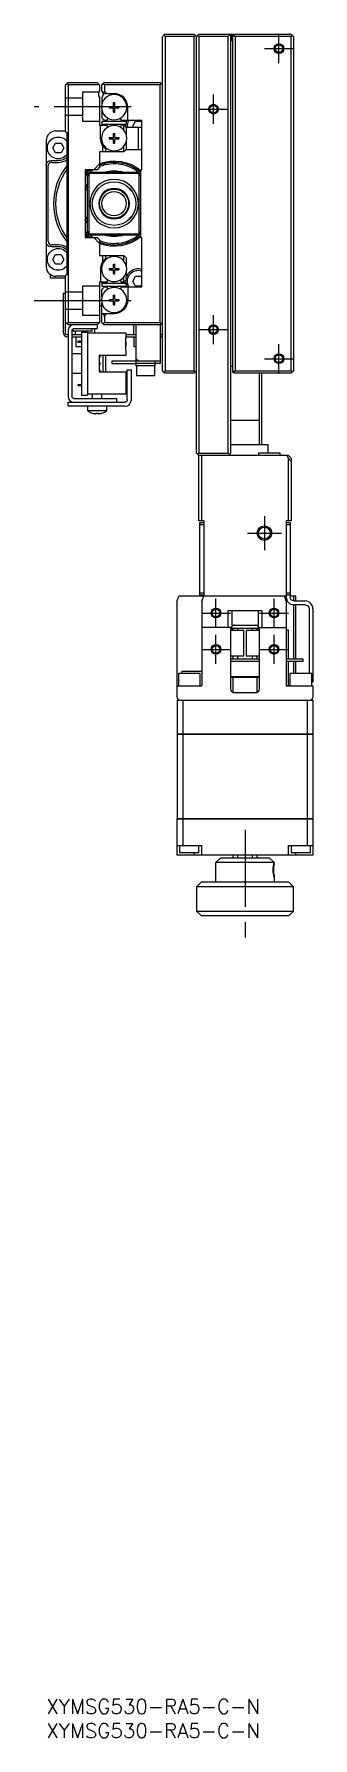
# Model space of a CAD drawing. Extents: x -3 to 422, y -8 to 344.
# Drawn here: x -2.5 to 55, y -8 to 343.7 of the extents above; entities that cross this region are included whole.
import ezdxf

# ---------------------------------------------------------------- set-up
doc = ezdxf.new("R2010")
doc.units = 0
doc.header["$LTSCALE"] = 0.5
doc.linetypes.add('CENTER', pattern=[50.8, 31.75, -6.35, 6.35, -6.35])
doc.linetypes.add('DASHED', pattern=[19.05, 12.7, -6.35])
for name, color, linetype in [('MSM_CENTER', 1, 'CENTER'), ('MSM_CONTINUOUS', 7, 'CONTINUOUS'), ('MSM_DASHED', 4, 'DASHED'), ('MSM_NARROW', 5, 'CONTINUOUS'), ('MSM_PART_NUMBER', 7, 'CONTINUOUS')]:
    doc.layers.add(name, color=color, linetype=linetype)
doc.styles.get("Standard").update_dxf_attribs({"font": 'txt.shx', "height": 1, "bigfont": 'bigfont.shx'})

# ---------------------------------------------------------------- blocks, each defined once
blk = doc.blocks.new('*U2')
at = {"layer": 'MSM_PART_NUMBER'}
blk.add_text('XYMSG530-RA5-C-N', height=3, dxfattribs=at).set_placement((0, -3))
blk = doc.blocks.new('*U3')
at = {"layer": 'MSM_PART_NUMBER'}
blk.add_text('XYMSG530-RA5-C-N', height=3, dxfattribs=at).set_placement((0, -8))

msp = doc.modelspace()

# ---------------------------------------------------------------- linework, layer by layer
at = {"layer": 'MSM_CENTER'}
for p, q in [((48, 337.67), (48, 343.67)), ((45, 340.67), (51, 340.67)), ((34.5, 325.17), (34.5, 331.17)), ((17.5, 328.67), (-2.5, 328.67)), ((31.5, 328.17), (37.5, 328.17)), ((-2.5, 288.67), (17.5, 288.67)), ((34.5, 279.67), (34.5, 285.67)), ((31.5, 282.67), (37.5, 282.67)), ((48, 273.67), (48, 279.67)), ((45, 276.67), (51, 276.67)), ((45, 244.17), (45, 237.17)), ((41.5, 240.67), (48.5, 240.67)), ((35, 221.17), (35, 227.17)), ((47, 221.17), (47, 227.17)), ((32, 224.17), (38, 224.17)), ((44, 224.17), (50, 224.17)), ((35, 213.67), (35, 219.67)), ((47, 213.67), (47, 219.67)), ((32, 216.67), (38, 216.67)), ((44, 216.67), (50, 216.67)), ((41, 179.42), (41, 154.42))]:
    msp.add_line(p, q, dxfattribs=at)
at = {"layer": 'MSM_CONTINUOUS'}
for p, q in [((24.25, 343.42), (24, 343.17)), ((24, 274.17), (24, 343.17)), ((24.5, 343.67), (24.25, 343.42)), ((24.5, 343.17), (24.25, 343.42)), ((24.5, 343.67), (30.5, 343.67)), ((30.5, 343.17), (24.5, 343.17)), ((24.5, 343.17), (24.5, 274.17)), ((30.5, 343.67), (30.75, 343.42)), ((30.75, 343.42), (30.5, 343.17)), ((30.5, 274.17), (30.5, 343.17)), ((31, 343.17), (30.75, 343.42)), ((31.5, 343.67), (31, 343.17)), ((31, 257.17), (31, 343.17)), ((31.5, 343.17), (31.25, 343.42)), ((31.5, 343.67), (38.7, 343.67)), ((37.5, 343.17), (31.5, 343.17)), ((31.5, 343.17), (31.5, 257.17)), ((38, 343.67), (37.5, 343.17)), ((37.5, 257.17), (37.5, 343.17)), ((38, 343.67), (38, 257.07)), ((38.2, 342.27), (38.2, 343.67)), ((38.5, 342.27), (38.2, 342.27)), ((38.4, 343.27), (38.4, 342.57)), ((38.5, 343.17), (39, 343.67)), ((38.5, 274.17), (38.5, 343.17)), ((38.7, 343.67), (38.85, 343.52)), ((38.7, 343.57), (38.9, 343.57)), ((39, 343.17), (38.75, 343.42)), ((39, 343.67), (50.5, 343.67)), ((50.5, 343.17), (39, 343.17)), ((39, 343.17), (39, 274.17)), ((50.5, 343.67), (51, 343.17)), ((50.75, 343.42), (50.5, 343.17)), ((50.5, 274.17), (50.5, 343.17)), ((51, 343.17), (51, 274.17)), ((4, 333.17), (4.5, 333.67)), ((4, 323.57), (4, 333.17)), ((4.5, 333.17), (4.25, 333.42)), ((4.5, 333.67), (10.5, 333.67)), ((4.5, 333.17), (4.5, 284.17)), ((11, 333.17), (4.5, 333.17)), ((10.5, 333.67), (11, 333.17)), ((11, 333.17), (11, 331.93)), ((11, 330.6), (11, 324.87)), ((12, 333.67), (11.5, 333.17)), ((11.5, 331.93), (11.5, 333.17)), ((11.73, 331.48), (11.5, 331.93)), ((11.5, 330.6), (11.5, 329.28)), ((12, 331.87), (11.73, 331.48)), ((11.74, 331.37), (11.73, 331.48)), ((11.74, 331.37), (14, 331.37)), ((12, 333.17), (11.75, 333.42)), ((12, 333.67), (23.5, 333.67)), ((12, 333.17), (12, 331.87)), ((23.5, 333.17), (12, 333.17)), ((12.5, 331.37), (12, 331.87)), ((23.5, 333.67), (24, 333.17)), ((23.75, 333.42), (23.5, 333.17)), ((23.5, 284.17), (23.5, 333.17)), ((11.4, 328.67), (11, 328.67)), ((11.5, 327.85), (11.5, 326.37)), ((13, 328.71), (13.8, 328.71)), ((13, 328.71), (13, 328.42)), ((13, 328.42), (13.8, 328.42)), ((13.53, 328.42), (13.53, 328.71)), ((13.86, 329.57), (14.15, 329.57)), ((13.86, 328.77), (13.86, 329.57)), ((14.15, 329.04), (13.86, 329.04)), ((13.86, 327.57), (13.86, 328.36)), ((13.86, 328.1), (14.15, 328.1)), ((13.86, 327.57), (14.15, 327.57)), ((14.15, 328.77), (14.15, 329.57)), ((14.15, 327.57), (14.15, 328.36)), ((14.21, 328.71), (15, 328.71)), ((14.21, 328.42), (15, 328.42)), ((14.47, 328.42), (14.47, 328.71)), ((15, 328.71), (15, 328.42)), ((16.8, 325.87), (16.8, 328.57)), ((2, 323.67), (4, 323.67)), ((4, 323.57), (4.3, 323.27)), ((11, 324.87), (12.46, 324.87)), ((11.2, 322.17), (11.2, 324.87)), ((11.5, 326.37), (12, 325.87)), ((11.5, 325.67), (16.5, 325.67)), ((11.5, 325.67), (11.5, 325.07)), ((11.5, 325.07), (16.5, 325.07)), ((12, 325.87), (12.46, 325.87)), ((12.54, 326), (12.46, 325.87)), ((12.46, 324.87), (12.67, 324.49)), ((15.54, 325.87), (15.33, 326.24)), ((15.46, 324.73), (15.54, 324.87)), ((15.54, 325.87), (19.7, 325.87)), ((16, 324.87), (15.54, 324.87)), ((16, 323.83), (16, 324.87)), ((16.5, 324.37), (16, 324.87)), ((16.5, 325.67), (16.5, 325.07)), ((16.5, 324.37), (16.5, 322.88)), ((19.7, 324.37), (16.5, 324.37)), ((17.85, 324.67), (18.42, 325.67)), ((18.02, 324.37), (17.85, 324.67)), ((18.42, 325.67), (19.58, 325.67)), ((19, 319.87), (19, 324.37)), ((19.58, 325.67), (19.7, 325.45)), ((19.7, 315.67), (19.7, 325.87)), ((0, 321.67), (0, 295.67)), ((1.35, 320.17), (1.92, 321.17)), ((1.92, 319.17), (1.35, 320.17)), ((1.92, 321.17), (3.08, 321.17)), ((3.08, 321.17), (3.65, 320.17)), ((3.65, 320.17), (3.08, 319.17)), ((4.3, 294.07), (4.3, 323.27)), ((11.7, 319.37), (11.7, 320.57)), ((12.2, 320.02), (12.2, 319.37)), ((13, 322.31), (13.8, 322.31)), ((13, 322.31), (13, 322.02)), ((13, 322.02), (13.8, 322.02)), ((13.53, 322.02), (13.53, 322.31)), ((13.86, 323.17), (14.15, 323.17)), ((13.86, 322.37), (13.86, 323.17)), ((14.15, 322.64), (13.86, 322.64)), ((13.86, 321.17), (13.86, 321.96)), ((13.86, 321.7), (14.15, 321.7)), ((13.86, 321.17), (14.15, 321.17)), ((14.15, 322.37), (14.15, 323.17)), ((14.15, 321.17), (14.15, 321.96)), ((14.21, 322.31), (15, 322.31)), ((14.21, 322.02), (15, 322.02)), ((14.47, 322.02), (14.47, 322.31)), ((15, 322.31), (15, 322.02)), ((16, 319.37), (16, 320.5)), ((16.5, 321.45), (16.5, 319.87)), ((1, 317.57), (2.5, 317.57)), ((1.13, 317.18), (2.5, 317.18)), ((3.08, 319.17), (1.92, 319.17)), ((9.79, 315.67), (11, 316.87)), ((16, 319.37), (11, 319.37)), ((11, 319.37), (11, 316.17)), ((16, 319.37), (16.5, 319.87)), ((16.5, 319.87), (19.7, 319.87)), ((0.38, 300.89), (0.38, 316.44)), ((10.5, 315.67), (8, 315.67)), ((8, 315.67), (8, 301.67)), ((8.5, 314.37), (8.8, 314.67)), ((8.5, 302.97), (8.5, 314.37)), ((9, 314.87), (8.8, 314.67)), ((8.8, 314.67), (8.8, 302.67)), ((9, 314.87), (9.3, 315.17)), ((19, 314.87), (9, 314.87)), ((9.3, 315.17), (18.7, 315.17)), ((11, 316.17), (10.5, 315.67)), ((18.7, 315.17), (19, 314.87)), ((19.2, 314.67), (19, 314.87)), ((19.2, 302.67), (19.2, 314.67)), ((19.2, 314.67), (19.5, 314.37)), ((19.5, 301.67), (19.5, 315.67)), ((19.5, 315.67), (19.7, 315.67)), ((17.2, 311.64), (17.2, 311.83)), ((17.2, 311.64), (17.43, 311.42)), ((17.43, 311.58), (17.43, 311.42)), ((17.43, 311.42), (17.56, 311.42)), ((17.56, 311.42), (17.56, 311.42)), ((8.8, 302.67), (8.5, 302.97)), ((8.8, 302.67), (9, 302.47)), ((9, 302.47), (19, 302.47)), ((9.3, 302.17), (9, 302.47)), ((12.56, 305.87), (12.63, 305.87)), ((12.69, 305.8), (12.63, 305.87)), ((15.38, 305.87), (15.31, 305.8)), ((15.38, 305.87), (15.44, 305.87)), ((17.43, 305.92), (17.2, 305.69)), ((17.2, 305.5), (17.2, 305.69)), ((17.43, 305.92), (17.43, 305.75)), ((17.56, 305.92), (17.43, 305.92)), ((17.56, 305.92), (17.56, 305.92)), ((19, 302.47), (18.7, 302.17)), ((19, 302.47), (19.2, 302.67)), ((19.5, 302.97), (19.2, 302.67)), ((2.5, 299.77), (1, 299.77)), ((2.5, 300.15), (1.13, 300.15)), ((8, 301.67), (10.5, 301.67)), ((18.7, 302.17), (9.3, 302.17)), ((11, 300.46), (9.79, 301.67)), ((10.5, 301.67), (11, 301.17)), ((11, 301.17), (11, 297.97)), ((19.7, 301.67), (19.5, 301.67)), ((19.7, 291.47), (19.7, 301.67)), ((1.35, 297.17), (1.92, 298.17)), ((1.92, 296.17), (1.35, 297.17)), ((1.92, 298.17), (3.08, 298.17)), ((3.08, 296.17), (1.92, 296.17)), ((3.08, 298.17), (3.65, 297.17)), ((3.65, 297.17), (3.08, 296.17)), ((11, 297.97), (16, 297.97)), ((11.7, 296.76), (11.7, 297.97)), ((12.2, 297.97), (12.2, 297.31)), ((13.86, 296.17), (14.15, 296.17)), ((13.86, 295.37), (13.86, 296.17)), ((14.15, 295.64), (13.86, 295.64)), ((14.15, 295.37), (14.15, 296.17)), ((16, 296.83), (16, 297.97)), ((16.5, 297.47), (16, 297.97)), ((16.5, 297.47), (16.5, 295.88)), ((0.9, 293.27), (0.9, 294)), ((4, 293.27), (0.9, 293.27)), ((4, 293.67), (2, 293.67)), ((4.3, 294.07), (4, 293.77)), ((4, 284.17), (4, 293.77)), ((12.46, 292.47), (11, 292.47)), ((11, 292.47), (11, 284.17)), ((11.2, 295.17), (11.2, 292.47)), ((11.5, 292.27), (16.5, 292.27)), ((11.5, 292.27), (11.5, 291.67)), ((12.67, 292.84), (12.46, 292.47)), ((13, 295.31), (13.8, 295.31)), ((13, 295.31), (13, 295.02)), ((13, 295.02), (13.8, 295.02)), ((13.53, 295.02), (13.53, 295.31)), ((13.86, 294.17), (13.86, 294.96)), ((13.86, 294.7), (14.15, 294.7)), ((13.86, 294.17), (14.15, 294.17)), ((14.15, 294.17), (14.15, 294.96)), ((14.21, 295.31), (15, 295.31)), ((14.21, 295.02), (15, 295.02)), ((14.47, 295.02), (14.47, 295.31)), ((15, 295.31), (15, 295.02)), ((15.54, 292.47), (15.46, 292.6)), ((16, 292.47), (15.54, 292.47)), ((16, 292.47), (16, 293.5)), ((16, 292.47), (16.5, 292.97)), ((16.5, 294.45), (16.5, 292.97)), ((16.5, 292.27), (16.5, 291.67)), ((17.85, 292.67), (18.42, 293.67)), ((18.42, 291.67), (17.85, 292.67)), ((18.42, 293.67), (19.58, 293.67)), ((19.58, 293.67), (19.7, 293.45)), ((3.5, 290.17), (3.5, 282.17)), ((3.5, 290.17), (4, 290.17)), ((11.4, 288.67), (11, 288.67)), ((11.5, 291.67), (16.5, 291.67)), ((12, 291.47), (11.5, 290.97)), ((11.5, 289.48), (11.5, 290.97)), ((12, 291.47), (12.46, 291.47)), ((12.46, 291.47), (12.54, 291.33)), ((13, 288.91), (13.8, 288.91)), ((13, 288.91), (13, 288.62)), ((13, 288.62), (13.8, 288.62)), ((13.53, 288.62), (13.53, 288.91)), ((13.86, 289.77), (14.15, 289.77)), ((13.86, 288.97), (13.86, 289.77)), ((14.15, 289.24), (13.86, 289.24)), ((13.86, 287.77), (13.86, 288.56)), ((14.15, 288.97), (14.15, 289.77)), ((14.15, 287.77), (14.15, 288.56)), ((14.21, 288.91), (15, 288.91)), ((14.21, 288.62), (15, 288.62)), ((14.47, 288.62), (14.47, 288.91)), ((15, 288.91), (15, 288.62)), ((15.33, 291.09), (15.54, 291.47)), ((15.54, 291.47), (19.7, 291.47)), ((16.8, 291.47), (16.8, 288.77)), ((19.58, 291.67), (18.42, 291.67)), ((19.7, 291.88), (19.58, 291.67)), ((11.5, 287.59), (11, 287.59)), ((11.5, 284.17), (11.5, 288.05)), ((11.5, 285.97), (14, 285.97)), ((11.65, 285.97), (12, 285.47)), ((12, 285.47), (12.5, 285.97)), ((12, 285.47), (12, 284.17)), ((13.86, 288.3), (14.15, 288.3)), ((13.86, 287.77), (14.15, 287.77)), ((4, 281.87), (4, 284.17)), ((4.5, 283.67), (4, 284.17)), ((4.2, 281.67), (4.5, 281.67)), ((4.25, 283.92), (4.5, 284.17)), ((4.5, 284.17), (11, 284.17)), ((10.5, 283.67), (4.5, 283.67)), ((4.5, 282.47), (4.5, 268.87)), ((5.3, 282.47), (5.3, 268.87)), ((5.3, 281.67), (7.3, 281.67)), ((5.5, 282.81), (5.5, 282.37)), ((9.5, 282.37), (5.5, 282.37)), ((5.7, 282.87), (10.5, 282.87)), ((6, 282.37), (6, 281.67)), ((7.3, 282.17), (7.3, 269.17)), ((7.3, 282.17), (8.5, 282.17)), ((8.5, 282.17), (8.5, 269.17)), ((16.5, 281.92), (8.5, 281.92)), ((9.5, 282.37), (9.5, 282.87)), ((10, 281.92), (10, 282.87)), ((11, 284.17), (10.5, 283.67)), ((10.5, 283.67), (10.5, 282.87)), ((11.5, 284.17), (12, 283.67)), ((11.75, 283.92), (12, 284.17)), ((12, 284.17), (23.5, 284.17)), ((23.5, 283.67), (12, 283.67)), ((16.5, 280.92), (16.5, 281.92)), ((16.5, 281.67), (18.5, 281.67)), ((18, 283.67), (18, 281.67)), ((18.5, 283.67), (18.5, 275.17)), ((23.5, 284.17), (23.75, 283.92)), ((24, 284.17), (23.5, 283.67)), ((23.5, 283.67), (23.5, 275.67)), ((23.5, 281.67), (23.8, 281.67)), ((5.3, 281.17), (7.3, 281.17)), ((6.1, 281.17), (6.1, 279.17)), ((6.1, 279.17), (7.3, 279.17)), ((6.5, 280.29), (6.5, 280.04)), ((7.3, 280.29), (6.5, 280.29)), ((7.3, 280.04), (6.5, 280.04)), ((16.4, 278.42), (16.4, 280.92)), ((16.5, 280.92), (16.4, 280.92)), ((16.4, 280.12), (16.5, 280.12)), ((16.4, 279.74), (16.5, 279.74)), ((16.4, 279.59), (16.5, 279.59)), ((16.4, 279.22), (16.5, 279.22)), ((16.5, 278.42), (16.4, 278.42)), ((16.5, 281.17), (18.5, 281.17)), ((16.5, 279.22), (16.5, 280.12)), ((16.5, 277.42), (16.5, 278.42)), ((18.1, 281.17), (18.1, 279.17)), ((18.1, 279.17), (18.5, 279.17)), ((7.3, 277.67), (5.3, 277.67)), ((11, 277.42), (16.5, 277.42)), ((11, 273.92), (11, 277.42)), ((11.7, 277.42), (11.7, 273.92)), ((12.2, 277.42), (12.2, 273.92)), ((13.5, 276.17), (13.5, 275.67)), ((23.5, 276.17), (13.5, 276.17)), ((13.5, 275.67), (18.5, 275.67)), ((16.7, 274.37), (17.5, 274.37)), ((16.7, 268.17), (16.7, 274.37)), ((17.5, 274.37), (17.5, 268.07)), ((19, 276.17), (18.5, 276.67)), ((22.5, 275.67), (18.5, 275.67)), ((22.5, 275.17), (18.5, 275.17)), ((18.6, 275.17), (18.6, 273.17)), ((22.4, 273.17), (22.4, 275.17)), ((22.5, 275.17), (22.5, 276.17)), ((23.5, 275.67), (22.5, 275.67)), ((38.5, 275.07), (38.1, 275.07)), ((38.1, 257.17), (38.1, 275.07)), ((38.4, 274.77), (38.4, 274.07)), ((5.3, 273.67), (7.3, 273.67)), ((6.5, 271.29), (6.5, 271.04)), ((7.3, 271.29), (6.5, 271.29)), ((7.3, 271.04), (6.5, 271.04)), ((16.5, 273.92), (11, 273.92)), ((16.5, 269.42), (16.5, 273.92)), ((18.6, 273.17), (22.4, 273.17)), ((24, 274.17), (24.25, 273.92)), ((24.5, 274.17), (24.25, 273.92)), ((24.25, 273.92), (24.5, 273.67)), ((24.5, 274.17), (30.5, 274.17)), ((30.5, 273.67), (24.5, 273.67)), ((30.5, 274.17), (30.75, 273.92)), ((30.75, 273.92), (30.5, 273.67)), ((30.75, 273.92), (31, 274.17)), ((39, 273.67), (38.5, 274.17)), ((38.9, 273.77), (38.7, 273.77)), ((38.75, 273.92), (39, 274.17)), ((39, 274.17), (50.5, 274.17)), ((50.5, 273.67), (39, 273.67)), ((44, 258.97), (44, 273.67)), ((44.5, 258.97), (44.5, 273.67)), ((50.5, 274.17), (50.75, 273.92)), ((51, 274.17), (50.5, 273.67)), ((4.5, 266.87), (4.5, 267.67)), ((4.5, 267.67), (16.2, 267.67)), ((5.7, 268.47), (14.5, 268.47)), ((7.3, 269.17), (8.5, 269.17)), ((8.5, 269.42), (16.5, 269.42)), ((9.5, 269.42), (9.5, 268.47)), ((11.5, 268.47), (11.5, 269.42)), ((14.5, 268.47), (14.5, 267.67)), ((16.3, 266.87), (4.5, 266.87)), ((8.5, 266.87), (8.5, 265.97)), ((8.5, 265.97), (12.5, 265.97)), ((9.55, 265.41), (9.57, 265.41)), ((10.3, 265.41), (10.7, 265.41)), ((10.3, 265.28), (10.3, 265.41)), ((10.7, 265.41), (10.7, 265.28)), ((11.43, 265.41), (11.45, 265.41)), ((12.5, 265.97), (12.5, 266.87)), ((38, 263.97), (44, 263.97)), ((31, 257.17), (31.5, 256.67)), ((31.25, 256.92), (31.5, 257.17)), ((31.5, 257.17), (37.5, 257.17)), ((37.5, 257.17), (37.8, 256.87)), ((37.6, 256.67), (37.8, 256.87)), ((37.8, 256.87), (38, 257.07)), ((38, 257.07), (38.1, 257.17)), ((38.1, 258.97), (45.75, 258.97)), ((48.25, 257.17), (43.75, 257.17)), ((43.75, 257.17), (43.75, 256.67)), ((45.75, 257.17), (45.75, 258.97)), ((48.25, 256.67), (48.25, 257.17)), ((31.5, 243.17), (31.5, 256.67)), ((50, 256.67), (31.5, 256.67)), ((32, 256.67), (32, 243.17)), ((50, 256.05), (49.69, 256.67)), ((50, 256.67), (50.5, 256.17)), ((50, 243.17), (50, 256.05)), ((50.5, 255.55), (50, 256.05)), ((50.5, 256.17), (50.5, 243.17)), ((32.5, 243.17), (31.5, 243.17)), ((31.7, 242.87), (32.5, 242.87)), ((31.7, 227.87), (31.7, 242.87)), ((32.5, 243.17), (32.5, 227.67)), ((49.5, 243.17), (49.5, 227.47)), ((50.5, 243.17), (49.5, 243.17)), ((49.5, 242.87), (50.3, 242.87)), ((50.3, 242.87), (50.3, 227.47)), ((32.5, 242.37), (31.7, 242.37)), ((50.3, 242.37), (49.5, 242.37)), ((27, 226.67), (27.38, 227.67)), ((27, 207.17), (27, 226.67)), ((32.48, 227.67), (27.38, 227.67)), ((31.7, 228.37), (32.5, 228.37)), ((32.5, 227.87), (31.7, 227.87)), ((32.1, 226.67), (32.48, 227.67)), ((32.1, 226.67), (32.1, 209.17)), ((49.5, 227.67), (32.5, 227.67)), ((49.5, 226.67), (49.12, 227.67)), ((49.5, 228.37), (50.3, 228.37)), ((50.3, 227.87), (49.5, 227.87)), ((49.5, 226.67), (49.5, 209.17)), ((51.5, 227.67), (50.3, 227.67)), ((51, 227.67), (51, 226.67)), ((51, 225.87), (51, 214.67)), ((51.1, 226.67), (53.4, 226.67)), ((53.4, 225.87), (51.1, 225.87)), ((51.5, 226.67), (51.5, 227.67)), ((51.5, 214.67), (51.5, 225.87)), ((37.5, 224.67), (44.5, 224.67)), ((37.5, 221.17), (37.5, 224.67)), ((38.25, 224.67), (38.25, 221.67)), ((38.25, 221.67), (43.75, 221.67)), ((43.75, 221.67), (43.75, 224.67)), ((44.5, 224.67), (44.5, 221.17)), ((54.2, 225.07), (54.2, 211.67)), ((55, 225.07), (55, 209.87)), ((38.13, 221.17), (32.1, 221.17)), ((38.1, 208.47), (38.1, 220.87)), ((38.5, 220.67), (38.1, 220.67)), ((40.75, 220.57), (38.1, 220.57)), ((38.12, 221.07), (43.88, 221.07)), ((38.13, 221.17), (38.13, 221.07)), ((38.13, 221.07), (38.16, 221.16)), ((38.5, 221.07), (38.5, 220.57)), ((39.5, 220.57), (39.5, 221.07)), ((40.75, 215.37), (40.75, 220.57)), ((41.25, 220.57), (41.25, 215.37)), ((43.9, 220.57), (41.25, 220.57)), ((42.5, 221.07), (42.5, 220.57)), ((43.5, 220.57), (43.5, 221.07)), ((43.9, 220.67), (43.5, 220.67)), ((43.85, 221.15), (43.87, 221.07)), ((43.87, 221.17), (43.87, 221.07)), ((43.87, 221.17), (49.5, 221.17)), ((43.9, 220.87), (43.9, 208.47)), ((50, 220.67), (49.5, 220.67)), ((50, 214.67), (50, 220.67)), ((38.1, 215.37), (40.75, 215.37)), ((43.9, 214.67), (38.1, 214.67)), ((38.5, 215.37), (38.5, 214.67)), ((39.5, 214.67), (39.5, 215.37)), ((41.25, 215.37), (43.9, 215.37)), ((42.5, 215.37), (42.5, 214.67)), ((43.5, 214.67), (43.5, 215.37)), ((53, 214.67), (49.5, 214.67)), ((53, 214.17), (53, 214.67)), ((31.75, 211.67), (27.25, 211.67)), ((27.25, 211.67), (27.25, 209.17)), ((28.05, 211.67), (28.05, 212.17)), ((28.05, 212.17), (32.1, 212.17)), ((31.75, 209.17), (31.75, 211.67)), ((43.9, 214.17), (38.1, 214.17)), ((38.1, 211.07), (43.9, 211.07)), ((53, 214.17), (49.5, 214.17)), ((50, 209.17), (50, 214.17)), ((54.75, 211.67), (50.25, 211.67)), ((50.25, 211.67), (50.25, 209.17)), ((51, 214.17), (51, 211.67)), ((51.5, 211.67), (51.5, 214.17)), ((54.75, 209.17), (54.75, 211.67)), ((27, 209.17), (32.1, 209.17)), ((43.9, 210.87), (38.1, 210.87)), ((38.5, 210.87), (38.5, 207.77)), ((43.1, 207.67), (38.9, 207.67)), ((43.5, 207.77), (43.5, 210.87)), ((49.5, 209.17), (55, 209.17)), ((54.75, 210.37), (55, 210.37)), ((55, 209.87), (54.75, 209.87)), ((55, 209.17), (55, 207.17)), ((27, 206.17), (27, 199.18)), ((27, 206.17), (55, 206.17)), ((28.15, 206.17), (28.15, 199.18)), ((53.85, 206.17), (53.85, 199.18)), ((55, 206.17), (55, 199.18)), ((27, 199.18), (55, 199.18)), ((27, 199.17), (27, 181.68)), ((55, 199.17), (27, 199.17)), ((27.01, 199.17), (27.01, 199.18)), ((28.15, 199.17), (28.15, 181.68)), ((28.16, 199.17), (28.16, 199.18)), ((53.84, 199.17), (53.84, 199.18)), ((53.85, 199.17), (53.85, 181.68)), ((54.99, 199.17), (54.99, 199.18)), ((55, 199.17), (55, 181.68)), ((27, 181.68), (55, 181.68)), ((55, 181.67), (27, 181.67)), ((27, 174.17), (27, 181.67)), ((27.01, 181.67), (27.01, 181.68)), ((28.15, 181.67), (28.15, 176.17)), ((28.16, 181.67), (28.16, 181.68)), ((53.84, 181.67), (53.84, 181.68)), ((53.85, 181.67), (53.85, 176.17)), ((54.99, 181.67), (54.99, 181.68)), ((55, 181.67), (55, 174.17)), ((27, 176.17), (32, 176.17)), ((27.5, 176.17), (27.5, 174.67)), ((31.5, 174.67), (31.5, 176.17)), ((32, 176.17), (32, 174.17)), ((50, 176.17), (55, 176.17)), ((50, 174.17), (50, 176.17)), ((50.5, 176.17), (50.5, 174.67)), ((54.5, 174.67), (54.5, 176.17)), ((55, 174.17), (27, 174.17)), ((31.5, 174.67), (27.5, 174.67)), ((30.5, 174.17), (30.5, 174.67)), ((36, 173.67), (35, 172.67)), ((47, 172.67), (35, 172.67)), ((35, 168.67), (35, 172.67)), ((36, 173.67), (46, 173.67)), ((38.5, 174.17), (38.5, 173.67)), ((39.5, 173.67), (39.5, 174.17)), ((42.5, 174.17), (42.5, 173.67)), ((43.5, 173.67), (43.5, 174.17)), ((47, 172.67), (46, 173.67)), ((47, 172.67), (47, 172.42)), ((54.5, 174.67), (50.5, 174.67)), ((51.5, 174.17), (51.5, 174.67)), ((47, 169.92), (47, 168.67)), ((32, 168.67), (31, 167.67)), ((51, 167.67), (31, 167.67)), ((31, 167.67), (31, 162.67)), ((32, 168.67), (50, 168.67)), ((51, 167.67), (50, 168.67)), ((51, 162.67), (51, 167.67)), ((31, 162.67), (51, 162.67)), ((31, 162.67), (32, 161.67)), ((50, 161.67), (51, 162.67)), ((50, 161.67), (32, 161.67))]:
    msp.add_line(p, q, dxfattribs=at)
for centre, radius in [((48, 340.67), 0.783), ((34.5, 328.17), 0.783), ((14, 308.67), 4.5), ((14, 308.67), 3), ((34.5, 282.67), 0.783), ((48, 276.67), 0.783), ((45, 240.67), 1.23), ((35, 224.17), 0.783), ((47, 224.17), 0.783), ((35, 216.67), 0.783), ((47, 216.67), 0.783)]:
    msp.add_circle(centre, radius, dxfattribs=at)
at = {"layer": 'MSM_CONTINUOUS', "extrusion": (0, 0, -1)}
for centre, radius in [((-14, 328.57), 2.6), ((-14, 322.17), 2.6), ((-14, 308.67), 5), ((-14, 308.67), 3.15), ((-14, 295.17), 2.6), ((-14, 288.77), 2.6)]:
    msp.add_circle(centre, radius, dxfattribs=at)
at = {"layer": 'MSM_CONTINUOUS'}
for centre, radius, start, end in [((38.7, 343.27), 0.3, 90, 180), ((38.7, 342.57), 0.3, 180, 228.1897), ((11.75, 331.27), 1, 138.5904, 221.4096), ((14, 328.57), 2.8, 0, 90), ((2, 321.67), 2, 90, 180), ((14, 325.37), 1.59, 143.8028, 169.1069), ((14, 325.37), 1.59, 190.8931, 216.1972), ((14.12, 325.25), 1.75, 142.994, 154.5052), ((14.12, 325.48), 1.75, 214.5052, 217.006), ((13.89, 325.25), 1.75, 34.5052, 37.006), ((13.89, 325.48), 1.75, 322.994, 334.5052), ((14.12, 325.37), 1.59, 10.8931, 18.3584), ((14.12, 325.37), 1.59, 341.6416, 349.1069), ((14, 322.17), 2.8, 214.7719, 229.9948), ((1.11, 316.46), 0.727, 88.5529, 181.4471), ((14, 308.67), 12.5, 140.8958, 219.1042), ((2.5, 320.17), 2.6, 270, 313.8131), ((2.5, 320.17), 2.98, 270, 307.1302), ((14, 308.67), 8.5, 49.6798, 110.6673), ((14, 308.67), 8.2, 47.8764, 111.4601), ((14, 308.67), 8.5, 124.5603, 134.9009), ((14, 308.67), 8.2, 121.3881, 137.0297), ((14, 308.67), 6.5, 147.7958, 157.3801), ((14, 308.67), 6.5, 202.6199, 212.2042), ((14, 308.67), 8.2, 222.9703, 238.6119), ((14, 308.67), 8.5, 225.0991, 235.4397), ((14, 308.67), 8.2, 248.5399, 312.1236), ((1.11, 300.87), 0.726, 178.4819, 271.5181), ((2.5, 297.17), 2.98, 52.8698, 90), ((2.5, 297.17), 2.6, 46.1869, 90), ((14, 308.67), 8.5, 249.3327, 310.3202), ((2, 295.67), 2, 180, 270), ((14, 295.17), 2.8, 130.0052, 180), ((14, 291.97), 1.59, 143.8028, 169.1069), ((14.12, 291.85), 1.75, 142.994, 145.4948), ((13.89, 291.85), 1.75, 25.4948, 37.006), ((14, 291.97), 1.59, 10.8931, 36.1972), ((14, 291.97), 1.59, 190.8931, 216.1972), ((14.12, 292.08), 1.75, 205.4948, 217.006), ((14, 291.97), 1.59, 323.8028, 349.107), ((13.89, 292.08), 1.75, 322.994, 325.4948), ((4.5, 282.17), 1, 180, 270), ((5.7, 282.47), 1.2, 90, 180), ((23.5, 282.17), 1, 270, 300.0001), ((10.9, 277.17), 0.25, 293.5782, 66.4218), ((10.9, 275.67), 0.25, 293.5782, 66.4218), ((10.9, 274.17), 0.25, 293.5782, 66.4218), ((38.7, 274.77), 0.3, 131.8103, 180), ((38.7, 274.07), 0.3, 180, 270), ((5.7, 268.87), 1.2, 180, 270), ((16.3, 268.07), 1.2, 270, 0), ((10.5, 268.47), 3.2, 231.3178, 252.73), ((10.5, 268.47), 3.19, 253.0947, 266.4096), ((10.5, 268.47), 3.19, 273.5904, 286.9053), ((10.5, 268.47), 3.2, 287.27, 308.6822), ((51.1, 227.47), 1.6, 180, 270), ((53.4, 225.07), 1.6, 0, 90), ((38.9, 220.87), 0.8, 90, 158.4553), ((43.1, 220.87), 0.8, 21.0185, 90), ((52.87, 171.17), 6, 167.9758, 192.0242)]:
    msp.add_arc(centre, radius, start, end, dxfattribs=at)
at = {"layer": 'MSM_CONTINUOUS', "extrusion": (0, 0, -1)}
for centre, radius, start, end in [((-10.75, 331.27), 1, 174.2608, 221.4096), ((-13.8, 328.77), 0.06, 180, 270), ((-13.8, 328.36), 0.06, 90, 180), ((-14.21, 328.77), 0.06, 270, 0), ((-14.21, 328.36), 0.06, 0, 90), ((-19, 324.67), 2.6, 355.4034, 8.8499), ((-19, 324.67), 2.6, 15.9424, 27.4864), ((-19, 324.67), 2.25, 352.3377, 32.231), ((-2.5, 320.17), 2.25, 216.8699, 143.1302), ((-14, 322.17), 2.8, 325.2281, 0), ((-13.8, 322.37), 0.06, 180, 270), ((-13.8, 321.96), 0.06, 90, 180), ((-14.21, 322.37), 0.06, 270, 0), ((-14.21, 321.96), 0.06, 0, 90), ((-1, 316.57), 1, 0, 90), ((-14, 308.67), 8.8, 70.0677, 128.6822), ((-14, 308.67), 12, 323.9334, 36.0666), ((-14, 308.67), 8.8, 47.0141, 52.6982), ((-14, 308.67), 6.8, 72.9174, 107.0826), ((-14, 308.67), 6.8, 28.0725, 36.0189), ((-14, 308.67), 6.8, 323.9811, 331.9275), ((-1, 300.77), 1, 270, 0), ((-2.5, 297.17), 2.25, 216.8699, 143.1302), ((-14, 308.67), 8.8, 307.3018, 312.9859), ((-14, 308.67), 8.8, 231.3178, 289.9323), ((-14, 308.67), 6.8, 252.9174, 287.0826), ((-19, 292.67), 2.6, 15.9424, 105.6185), ((-13.8, 295.37), 0.06, 180, 270), ((-13.8, 294.96), 0.06, 90, 180), ((-14.21, 295.37), 0.06, 270, 0), ((-14.21, 294.96), 0.06, 0, 90), ((-19, 292.67), 2.6, 351.1501, 4.5966), ((-19, 292.67), 2.6, 332.5136, 344.0576), ((-19, 292.67), 2.25, 327.769, 108.1262), ((-13.8, 288.97), 0.06, 180, 270), ((-13.8, 288.56), 0.06, 90, 180), ((-14, 288.77), 2.8, 180, 270), ((-14.21, 288.97), 0.06, 270, 0), ((-14.21, 288.56), 0.06, 0, 90), ((-4.2, 281.87), 0.2, 270, 0), ((-5.7, 282.47), 0.4, 0, 90), ((-23.8, 281.87), 0.2, 180, 270), ((-5.7, 268.87), 0.4, 270, 0), ((-16.2, 268.17), 0.5, 180, 270), ((-51.1, 227.47), 0.8, 270, 0), ((-53.4, 225.07), 0.8, 90, 180), ((-38.9, 220.87), 0.8, 0, 15.1266), ((-43.1, 220.87), 0.8, 164.8734, 180), ((-38.9, 208.47), 0.8, 270, 0), ((-43.1, 208.47), 0.8, 180, 270), ((-28.5, 207.17), 1.5, 318.1897, 0), ((-53.5, 207.17), 1.5, 180, 221.8103)]:
    msp.add_arc(centre, radius, start, end, dxfattribs=at)
at = {"layer": 'MSM_DASHED'}
for p, q in [((10.83, 331.67), (7.5, 331.67)), ((7.5, 331.67), (7.5, 325.67)), ((7.5, 330.42), (4, 330.42)), ((4, 326.92), (7.5, 326.92)), ((7.5, 325.67), (11, 325.67)), ((7.5, 290.42), (4, 290.42)), ((7.5, 291.67), (7.5, 285.67)), ((11, 291.67), (7.5, 291.67)), ((4, 286.92), (7.5, 286.92)), ((7.5, 285.67), (11, 285.67))]:
    msp.add_line(p, q, dxfattribs=at)
at = {"layer": 'MSM_NARROW'}
for centre, radius in [((48, 340.67), 1), ((34.5, 328.17), 1), ((14, 308.67), 2.5), ((34.5, 282.67), 1), ((48, 276.67), 1), ((45, 240.67), 1.5), ((35, 224.17), 1), ((47, 224.17), 1), ((35, 216.67), 1), ((47, 216.67), 1)]:
    msp.add_circle(centre, radius, dxfattribs=at)
at = {"layer": 'MSM_NARROW', "extrusion": (0, 0, -1)}
msp.add_arc((-52.79, 171.16), 5.98, 345.4991, 14.5009, dxfattribs=at)

# ---------------------------------------------------------------- block references
at = {"layer": 'MSM_CONTINUOUS'}
for name in ['*U2', '*U3']:
    msp.add_blockref(name, (0, 0), dxfattribs=at)

doc.saveas('drawing.dxf')
